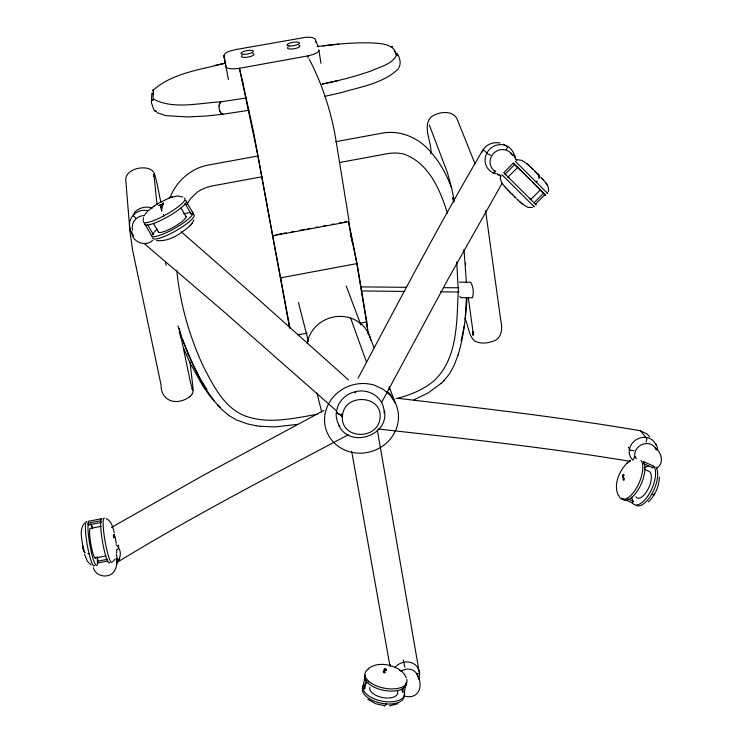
<?xml version="1.0" encoding="UTF-8"?>
<svg xmlns="http://www.w3.org/2000/svg" width="743" height="743" viewBox="0 0 743 743"><rect width="100%" height="100%" fill="white"/><g stroke="black" fill="none" stroke-linecap="round" stroke-linejoin="round"><path stroke-width="1.11" d="M458.245 291.451C456.657 321.849 457.948 359.148 433.42 381.289C422.628 390.047 409.486 395.425 396.038 398.573M466.4 297.739L465.248 317.8M116.67 553.08L116.725 550.823M228.417 79.659L223.847 55.511C225.519 51.276 231.547 50.905 235.401 49.632L306.348 37.196L311.791 37.41L314.837 38.59L318.357 46.828M83.56 549.523L83.207 547.182L83.718 551.176L85.027 552.959L83.272 549.003M467.022 297.887C465.842 317.029 463.734 336.273 458.199 354.699L458.069 355.033M659.375 477.145C659.134 486.396 655.112 495.618 648.351 501.952M153.857 175.636L153.81 176.221L153.894 174.243L156.996 204.362M185.648 200.499A23.813 4.634 -29.5 0 1 167.974 216.64A23.813 4.634 -29.5 0 1 144.681 223.773L151.377 235.29L153.188 234.324L153.736 232.726A21.919 4.449 -29.5 0 1 157.163 229.141M473.17 333.096L472.882 335.074L473.867 332.985M153.03 94.621L153.476 89.903C173.054 72.656 201.316 69.675 225.742 63.025L214.411 65.542M117.004 558.643C117.44 565.627 115.239 574.553 107.113 575.769C101.392 576.912 94.835 573.642 93.349 567.773M118.648 545.121L118.286 549.003L116.363 550.006M151.795 93.228L151.405 102.683L153.912 109.973M107.8 561.021L97.565 562.99L97.352 558.467A20.776 2.944 80.4 0 0 97.305 556.563M248.961 110.28L222.473 114.311C218.683 112.017 217.848 105.135 220.782 101.875L246.704 97.89M219.111 105.98L219.668 103.277L220.847 101.856C198.985 102.915 173.955 109.713 153.652 99.274L153.077 97.732L153.476 89.903L152.826 90.219L153.476 89.903M88.538 524.892L88.129 523.146L100.751 520.722L101.159 522.468L88.538 524.892L88.64 524.168M364.72 677.876L362.853 688.566L364.674 688.724L366.169 680.17M406.198 682.483L404.443 692.067L402.641 691.919L403.421 687.656M464.366 325.332L461.152 340.953M500.485 175.794C499.101 182.769 506.057 187.589 510.042 192.214M143.427 217.718L143.213 220.457M548.39 191.685C549.746 185.75 544.405 181.218 540.885 177.261M646.159 442.011L646.884 438.76L640.587 430.801C560.463 417.009 479.56 408.065 398.852 398.424M418.876 679.418L419.674 673.186L418.003 667.4M193.877 219.956L191.87 223.717M482.151 152.176C484.232 144.848 493.046 141.551 500.048 143M398.945 67.622C401.443 63.006 399.734 57.527 397.096 53.403M443.859 380.778L449.534 373.85L454.261 365.082L458.199 354.699M317.196 46.633C335.316 44.171 353.612 42.305 371.918 42.945C381.122 43.521 394.282 43.67 396.511 55.168C391.998 64.52 379.924 66.749 371.286 70.864C355.219 76.585 338.632 80.699 321.942 84.135L338.427 80.439M169.998 197.554C176.481 180.986 191.313 167.862 209.052 164.927L258.127 155.928M162.866 204.678L163.367 203.517L160.776 205.467L162.866 204.678L162.541 205.458L160.748 206.359L162.178 205.114M119.679 558.829L116.521 563.946M191.666 394.691L192.929 392.341L193.078 388.505L190.022 362.166M358.107 378.159C398.861 301.435 439.169 224.377 483.173 149.445L487.594 153.81L490.612 155.287M495.126 170.695L493.621 173.556L492.86 172.775M506.234 149.649L507.748 146.78L503.652 144.253M381.586 402.539L447.5 280.12L502.073 183.354M633.24 459.49L634.912 456.592L636.472 458.682M622.848 498.702L632.33 502.909L633.259 501.311L632.005 498.794A20.126 8.916 -66.3 0 1 631.708 497.076M643.28 463.511L652.8 467.793L653.738 466.177L643.159 461.422A21.844 9.52 -66.3 0 1 638.804 488.653A21.844 9.52 -66.3 0 1 621.798 498.237M115.323 558.903L112.982 561.476M144.829 214.541L147.578 211.235M186.762 204.409L190.533 198.641L197.722 191.787A41.571 40.363 -1.8 0 1 212.888 185.824L261.907 176.797M627.268 462.833C619.402 470.932 613.198 484.232 618.26 495.33M388.988 389.156L389.406 388.552M156.615 240.5C169.488 242.125 181.617 233.2 190.747 225.064M190.245 225.658L192.437 223.03M398.517 68.616C383.267 83.671 360.234 86.866 340.452 92.819L325.146 96.274M626.488 463.567L630.649 460.326M160.887 202.272C158.742 193.004 157.47 183.502 154.637 174.41C153.727 170.398 149.612 168.466 145.842 168.039C137.399 166.859 123.737 171.345 125.938 182.054L129.969 231.584L132.542 249.917L161.017 384.744C160.832 401.749 177.401 406.142 189.911 396.511M189.697 396.753L191.87 394.477M534.421 183.892L513.348 163.126L503.773 172.692L536.195 204.947L534.458 203.229M505.156 174.076L514.732 164.519L513.348 163.126M507.766 177.317L517.89 167.221M529.536 198.325L530.716 199.505L540.291 190.013L535.313 184.886M534.013 202.774L543.551 193.319L545.771 195.465L532.675 182.249M535.378 204.13L544.916 194.685M144.95 244.187L221.451 309.571L336.625 410.953M354.792 392.991L356.38 391.412M84.572 522.961C78.777 529.666 82.222 539.771 82.937 547.582M413.721 399.938L428.07 392.982L441.091 383.416M440.989 383.518L443.989 380.648M148.145 210.659L154.609 205.672M656.728 468.22C664.335 463.307 661.864 452.589 655.233 447.871A11.312 10.096 -31.2 0 0 645.713 443.552L642.853 444.175A11.312 10.096 -31.2 0 0 634.689 454.995L635.061 457.651M629.572 461.05L630.083 460.641M152.696 240.277C145.433 247.521 131.372 241.828 131.66 231.435M368.129 668.784C377.49 661.391 391.691 664.196 400.83 670.576M157.739 203.675L169.293 197.954M116.976 562.451C192.158 516.459 270.526 475.919 348.393 434.739M154.228 205.913L157.878 203.591M111.45 527.419L204.037 474.926L323.929 410.387M400.858 671.3L403.347 669.954A10.876 9.529 -15.9 0 1 415.913 672.591C423.779 683.151 420.622 699.822 404.916 696.182M185.1 203.415L191.155 214.04L192.966 213.074L186.372 201.474M397.616 703.816L389.601 705.85M171.661 197.136L177.54 195.966L182.713 197.044M168.68 198.167L172.469 196.858M322.843 45.908L338.724 44.116M532.387 207.529L527.901 207.371L521.874 203.601M416.34 673.845L419.674 673.186M101.02 526.36L90.562 528.366A15.064 2.136 80.4 0 0 90.85 544.136A15.064 2.136 80.4 0 0 95.698 557.724M95.178 558.012L105.673 555.996M97.157 561.271L107.401 559.293M351.393 238.336L348.532 221.265L357.039 263.57L280.622 277.836L289.891 328.267M298.092 334.833L307.1 333.143M360.039 323.186L366.791 321.914L357.039 263.57M275.95 234.732L281.625 233.683M283.891 233.265L286.157 232.838M291.832 231.788L294.098 231.37M299.773 230.321L305.438 229.262M307.704 228.844L309.98 228.426M315.645 227.367L317.911 226.949M323.586 225.9L325.852 225.473M331.527 224.423L333.793 224.005M339.458 222.956L341.734 222.528M344 222.111L346.266 221.693M242.004 79.157L253.595 132.235L272.681 235.819L348.848 221.683M335.752 141.681L381.41 133.303C397.403 130.053 413.897 135.737 425.73 146.715L426.101 147.03C437.813 158.473 446.079 172.97 451.642 188.276M339.43 162.531L387.307 153.717A41.432 39.973 -34.3 0 1 403.403 153.922C428.637 162.587 440.218 189.734 447.425 213.343M317.057 414.325C294.172 418.216 270.062 424.16 247.243 416.656C224.99 409.477 213.78 386.36 203.656 367.116C189.446 336.607 180.057 303.757 176.778 270.238M318.84 49.892A14.117 3.929 -9.4 0 1 307.76 55.911L239.432 68.3A14.145 3.938 -10.1 0 1 226.002 66.712L223.847 55.511M297.571 424.355L275.04 426.928L260.273 426.296M517.332 159.68L521.827 160.367L527.186 163.98M459.369 282.154L470.672 282.238C473.291 286.64 473.978 292.853 472.464 297.748L460.744 297.664L459.768 296.243M360.448 286.891L406.69 287.318M443.692 287.662L458.719 287.801M384.53 705.423L385.013 705.804L383.852 705.423M362.008 290.959L404.768 291.432M440.59 291.823L459.081 292.018M497.225 174.735L499.147 174.837M399.678 670.585L401.842 670.771M633.9 450.676L630.538 450.323L628.253 447.267M378.271 429.027C462.36 438.37 546.56 447.472 630.055 461.319M183.605 348.3L190.217 363.318L202.941 386.184L210.185 396.39L221.293 408.994L228.816 415.513L236.655 420.036L247.698 423.956L256.01 425.72M396.502 55.131L397.254 55.288L396.511 55.168L394.384 50.812M255.871 425.702L260.394 426.315M385.013 705.804L375.689 703.723L367.85 699.265M152.315 208.105C146.222 205.774 139.099 207.696 134.585 212.284L133.461 214.931A15.259 14.721 10.2 0 0 130.192 229.299M640.587 430.801L647.153 434.088L649.577 436.782M501.237 176.165L496.788 173.556M106.286 518.66C111.738 521.038 112.834 527.818 114.292 532.898M627.993 498.98L633.259 501.311M644.59 469.325L648.806 471.22A14.6 6.464 -66.3 0 1 648.221 488.829A14.6 6.464 -66.3 0 1 635.85 496.863M156.838 112.592L165.94 115.639L187.738 116.939L207.186 115.936L223.197 114.208L220.968 113.242L219.742 110.791M91.166 565.042L87.302 561.197L84.553 554.324M539.056 175.367L537.273 173.648L538.276 174.596M527.874 164.574L530.13 166.618M517.955 200.043L520.964 202.82M537.393 173.797L539.492 176.026L537.988 174.336L538.564 174.921M526.768 163.627L528.254 164.89M522.069 203.768L519.645 201.641M387.029 391.292L389.638 393.549L394.644 401.118M181.273 231.77L258.88 299.791L348.56 379.961M217.504 404.749L220.69 407.517M546.82 192.79L547.693 193.561L515.261 161.212M135.755 217.996L133.331 215.832L133.461 214.931A15.259 14.721 10.2 0 1 148.033 210.659M510.534 152.779L514.212 156.141L516.831 160.59M530.539 166.999L533.938 170.268M529.369 165.903L531.171 167.593M543.551 193.319L539.985 189.883M516.803 198.938L518.456 200.517M532.127 168.512L533 169.358M524.112 173.751L518.354 168.234M508.834 177.726L509.029 177.93M514.091 196.198L515.93 198.065L513.877 195.994M538.285 174.707L539.186 175.534M525.71 175.227L530.093 179.583M504.757 173.667L506.159 175.06M512.856 194.963L511.704 193.784L513.153 195.214M530.186 198.966L530.716 199.505M501.859 174.605L534.282 206.842L533.474 206.015M510.46 192.632L510.952 193.134L508.853 191.007M537.542 173.871L538.127 174.466M515.633 165.605L517.147 167.156M401.629 671.235L404.564 674.356L406.3 677.774M508.268 190.403L507.423 189.53M505.221 187.162L506.559 188.62M543.532 180.094L541.916 178.348M214.216 400.914L207.176 391.106L200.471 379.952L188.211 354.355M429.333 125.084L447.509 172.905L451.503 187.338L454.279 201.102M133.684 235.968L130.062 230.237M192.019 388.478L192.623 390.094L190.384 381.939L179.267 328.49M652.298 467.133L652.8 467.793M207 389.666L199.291 377.147M653.877 494.569L653.97 495.07L654.267 493.798M546.894 184.431L546.059 183.205M338.762 425.358C349.554 448.651 389.211 435.955 384.437 410.721M395.378 403.031L390.363 395.443L383.36 389.406L374.844 385.357A37.215 34.596 -17.5 0 0 324.747 416.043A37.215 34.596 -17.5 0 0 367.144 452.524A37.215 34.596 -17.5 0 0 395.378 403.031L389.091 386.731M389.118 388.115L390.344 389.973M147.616 224.73L153.188 234.324M153.634 223.689L158.658 232.364M181.116 208.068L186.075 216.752M655.558 443.599L657.091 446.524L657.731 449.803M199.486 377.472L193.356 365.584L182.462 339.458L188.369 354.782M401.499 689.188L402.641 691.919M309.339 59.375C323.149 85.891 332.093 114.691 336.598 144.226L348.987 220.504M655.233 447.871L656.264 450.156M475.018 163.822L457.298 119.549C453.081 109.583 438.379 111.589 431.2 116.985C421.745 126.217 432.37 143.436 430.884 153.875M368.667 333.783L374.091 347.835M346.219 285.999L360.81 324.775M350.622 318.05L366.643 362.565M464.858 318.552C468.675 325.545 468.294 335.474 474.684 340.991C479.885 343.823 486.238 343.433 491.736 341.687C501.841 339.57 502.751 328.796 500.81 320.614L485.578 210.631M177.976 325.991L182.75 340.275M179.36 332.65L181.199 338.139M453.834 202.087L452.533 197.796L452.766 198.567M403.235 659.998L404.879 667.233M83.207 546.569L83.634 548.167L83.235 546.309M298.454 302.531L308.456 341.566M316.955 392.908L321.691 412.049M242.905 82.937L239.432 68.3L257.691 154.646M364.674 688.724L364.534 686.068A19.662 9.975 11.7 0 1 368.472 681.87M165.68 262.985L166.144 265.251M356.835 263.654L350.696 233.135L351.458 237.676M280.808 279.015L272.551 235.364L272.681 235.819M258.146 157.079L289.594 327.849M418.541 668.171L377.333 430.011M389.806 665.134L351.68 451.298M115.1 536.622L116.177 543.384M357.058 264.777L366.438 321.543M351.838 239.952L352.219 242.227M307.76 55.911L308.122 58.158M514.89 155.231L515.493 159.021M318.923 50.375L320.985 63.359M468.304 297.33L473.161 333.143M463.994 249.407L466.428 282.962M366.791 321.914L368.259 334.201M366.717 323.846L367.126 327.291M367.404 329.595L367.813 333.05M458.282 289.138L458.515 291.172M456.722 261.945L458.152 288.07M465.48 263.115L465.638 265.288M341.799 413.907L341.891 416.693M191.155 214.04L190.682 212.981A21.919 4.449 -29.5 0 0 183.837 213.965M307.128 343.424A32.534 30.732 -17.5 0 1 338.502 316.416A32.534 30.732 -17.5 0 1 370.859 340.322M384.168 413.108A24.148 22.466 -17.5 0 0 364.711 391.217A24.148 22.466 -17.5 0 0 337.721 406.495L336.3 412.309A24.148 22.466 -17.5 0 0 339.811 426.324M116.168 544.712A14.331 12.919 -0.6 0 1 118.388 560.306M116.205 554.213A11.489 10.356 -0.7 0 1 116.456 561.29M112.165 562.014A22.504 2.963 80.3 0 1 105.144 541.693A22.504 2.963 80.3 0 1 104.466 518.196M109.648 562.497A22.504 3 80.4 0 1 102.59 542.186A22.504 3 80.4 0 1 101.958 518.67L89.429 521.075A22.513 3.195 80.4 0 0 91.231 551.65A22.513 3.195 80.4 0 0 97.677 557.677M91.937 525.747A22.513 3.195 80.4 0 1 92.569 527.669M90.637 523.88A20.776 2.944 80.4 0 1 92.596 528.849M94.575 565.404A22.513 3.232 80.4 0 1 87.284 545.13A22.513 3.232 80.4 0 1 86.922 521.558M632.915 460.168A14.108 12.603 -31.2 0 1 635.989 439.847A14.108 12.603 -31.2 0 1 656.004 445.168M641.042 460.465A21.853 9.483 -66.3 0 1 635.711 489.265A21.853 9.483 -66.3 0 1 618.798 495.479M655.846 467.133A21.798 9.696 -66.3 0 1 652.967 491.903A21.798 9.696 -66.3 0 1 636.417 505.546M653.738 466.177A21.807 9.668 -66.3 0 1 649.493 493.417A21.807 9.668 -66.3 0 1 632.33 502.909M644.33 468.016A20.126 8.916 -66.3 0 1 648.593 465.954M395.007 667.53A13.56 11.897 -15.9 0 1 409.077 662.106A13.56 11.897 -15.9 0 1 419.145 671.375M390.149 666.582A13.411 11.795 -15.9 0 1 390.196 664.502M397.589 691.492A14.256 7.235 11.7 0 1 383.667 697.733A14.256 7.235 11.7 0 1 369.791 687.238M406.792 679.288A21.361 10.662 11.6 0 1 381.447 687.535A21.361 10.662 11.6 0 1 368.379 669.044M404.062 694.194A21.296 10.839 11.7 0 1 383.267 703.602A21.296 10.839 11.7 0 1 362.565 687.842M417.232 674.728A10.876 9.529 -15.9 0 1 417.872 677.133M406.579 682.39A21.352 10.69 11.6 0 1 384.679 690.498A21.352 10.69 11.6 0 1 364.794 675.053M404.443 692.067A21.306 10.811 11.7 0 1 381.828 701.123A21.306 10.811 11.7 0 1 363.782 683.987M495.535 173.751A15.176 14.405 -44.6 0 1 489.479 149.436A15.176 14.405 -44.6 0 1 514.082 154.498M495.73 171.819A12.176 11.554 -44.5 0 1 490.036 161.733L490.519 158.649A12.176 11.554 -44.5 0 1 499.129 150.012L502.222 149.519A12.176 11.554 -44.5 0 1 512.354 155.194M185.601 216.055A15.891 3.223 -29.5 0 1 173.862 226.968A15.891 3.223 -29.5 0 1 158.25 231.621M193.533 214.356A23.739 4.857 -29.6 0 1 176.063 230.702A23.739 4.857 -29.6 0 1 152.714 237.584M184.329 198.177A23.822 4.588 -29.5 0 1 166.618 214.29A23.822 4.588 -29.5 0 1 143.343 221.47M132.644 230.265A12.241 11.804 10 0 1 132.245 227.2L132.681 224.145A12.241 11.804 10 0 1 144.588 215.609M192.223 212.052A23.748 4.82 -29.5 0 1 174.716 228.361A23.748 4.82 -29.5 0 1 151.377 235.29M224.414 58.521A13.885 3.799 -10.1 0 1 224.646 57.545M315.311 41.608A13.866 3.789 -9.4 0 1 315.599 42.026M252.871 53.552A6.334 1.737 -10 0 1 252.026 55.939A6.334 1.737 -10 0 1 244.001 57.387A6.334 1.737 -10 0 1 242.097 55.502M299.949 45.908A6.325 1.727 -9.5 0 1 292.705 48.936A6.325 1.727 -9.5 0 1 288.07 47.18M298.816 45.239A6.325 1.727 -9.5 0 1 299.587 45.527M384.196 669.917L384.187 671.551L383.202 671.338A3.826 1.895 11.6 0 0 383.945 672.87C387.261 673.167 383.016 670.344 384.642 670.279L384.196 669.917M384.196 668.979L386.221 669.285L384.196 668.979M539.65 176.611L539.102 178.394L538.536 175.088L539.65 176.611M113.8 537.208L113.818 537.904L113.419 536.827A4.031 0.511 80.3 0 1 113.465 535.146L113.818 537.124M161.872 208.049L161.705 211.151L160.748 206.786L162.411 205.839L160.767 207.213L162.188 206.498L160.794 207.65L162.048 207.018L161.872 208.049M114.032 534.496L114.459 536.52L114.032 534.496M622.987 477.489L624.464 478.455L623.934 480.219A3.919 1.681 -66.3 0 1 622.913 479.365L623.47 478.622L623.136 476.885L622.987 477.489M336.988 412.244L336.941 412.439A5.201 1.7 14 0 0 341.121 415.003L340.944 415.718L342.347 415.866C340.396 439.735 377.843 440.553 380.082 418.04C382.682 394.867 344.78 392.963 342.532 415.123A5.182 1.69 14 0 1 336.997 412.254M386.044 703.927L385.812 704.494L386.044 703.927M622.792 475.65L622.523 476.365L623.461 474.331L622.792 475.65M163.534 203.155L162.689 203.638L163.534 203.155M623.944 475.028L623.377 475.891L623.944 475.028M652.243 494.615L651.592 494.429L652.224 494.662M153.002 99.646L152.482 100.398L153.634 99.237L153.002 99.646M536.966 181.19L536.362 181.961L536.966 181.19M161.77 204.418L158.909 205.542L161.77 204.418M163.451 214.848L163.878 215.804L163.451 214.848M89.011 553.591L88.12 553.554L89.011 553.591M386.444 670.177L385.385 670.019L386.444 670.177M156.169 111.274L154.665 110.791L156.169 111.274M391.923 46.79L391.245 46.744L392.675 47.301L391.979 46.837M534.616 171.011L538.963 175.283L534.616 171.011M83.569 550.126L83.225 548.25L83.569 550.126M114.403 537.31L114.171 536.26L114.403 537.31M473.17 334.898L473.161 331.554L473.17 334.898M289.268 45.955A6.325 1.718 -9.5 0 0 299.401 43.326A6.325 1.718 -9.5 0 0 291.033 42.704A6.325 1.718 -9.5 0 0 289.268 45.955M243.045 54.313A6.334 1.727 -10 0 0 253.279 51.666A6.334 1.727 -10 0 0 245.106 51.007A6.334 1.727 -10 0 0 243.045 54.313"/></g></svg>
